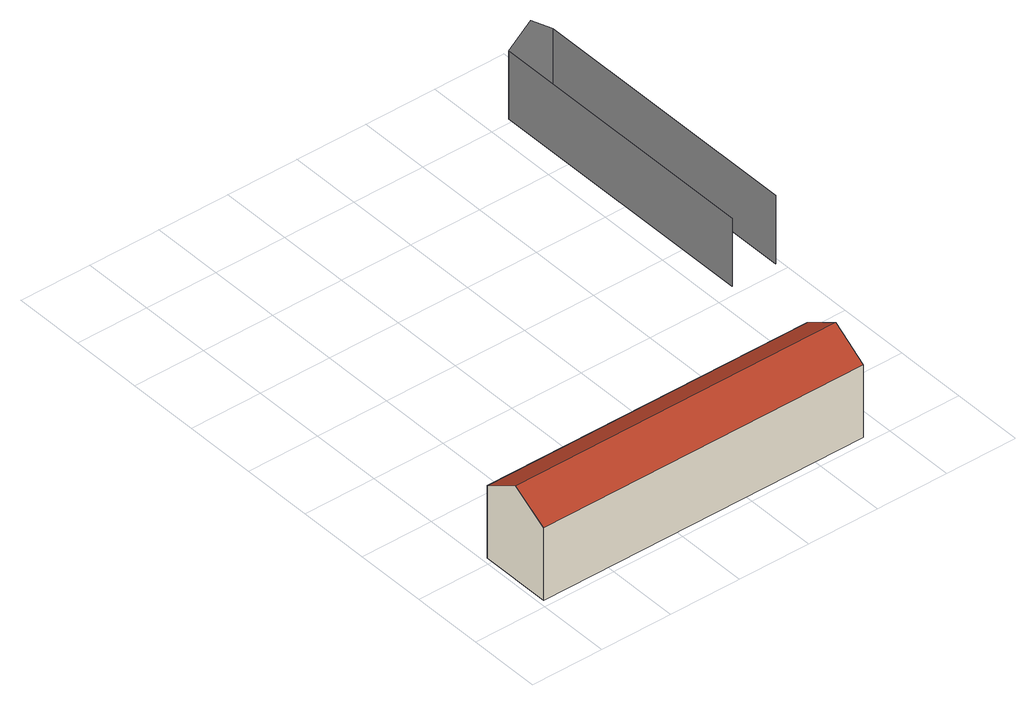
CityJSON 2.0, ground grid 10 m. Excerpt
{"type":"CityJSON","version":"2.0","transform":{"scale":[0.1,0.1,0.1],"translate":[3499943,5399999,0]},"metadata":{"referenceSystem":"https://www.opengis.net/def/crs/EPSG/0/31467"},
"CityObjects":{
"building1":{"type":"Building","geometry":[{"type":"MultiSurface","lod":"3","boundaries":[[[0,1,2,3,4]],[[5,0,4,6,7]],[[8,9,10,2,1]],[[11,12,13,5,7]],[[1,0,5,13,8]],[[6,4,14,15]],[[3,14,4]],[[13,12,16,17,9,8]],[[18,19,20,21]],[[22,23,24,25,26,27]],[[18,21,28,24,23]]],"semantics":{"surfaces":[{"type":"RoofSurface"},{"type":"WallSurface"},{"type":"GroundSurface"}],"values":[0,0,1,1,1,1,1,2,2,2,2]}}]}
},
"vertices":[
[7,59,133],[7,10,103],[470,10,103],[471,38,120],[471,59,133],[7,109,103],[471,81,120],[471,109,103],[7,10,0],[470,10,0],[470,10,6],[471,109,0],[467,109,0],[7,109,0],[471,59,120],[471,61,120],[467,107,0],[471,107,0],[530,706,0],[530,313,0],[530,313,97],[530,706,97],[594,314,0],[594,706,0],[594,706,97],[594,314,97],[594,314,35],[594,314,25],[562,706,124]
]}
